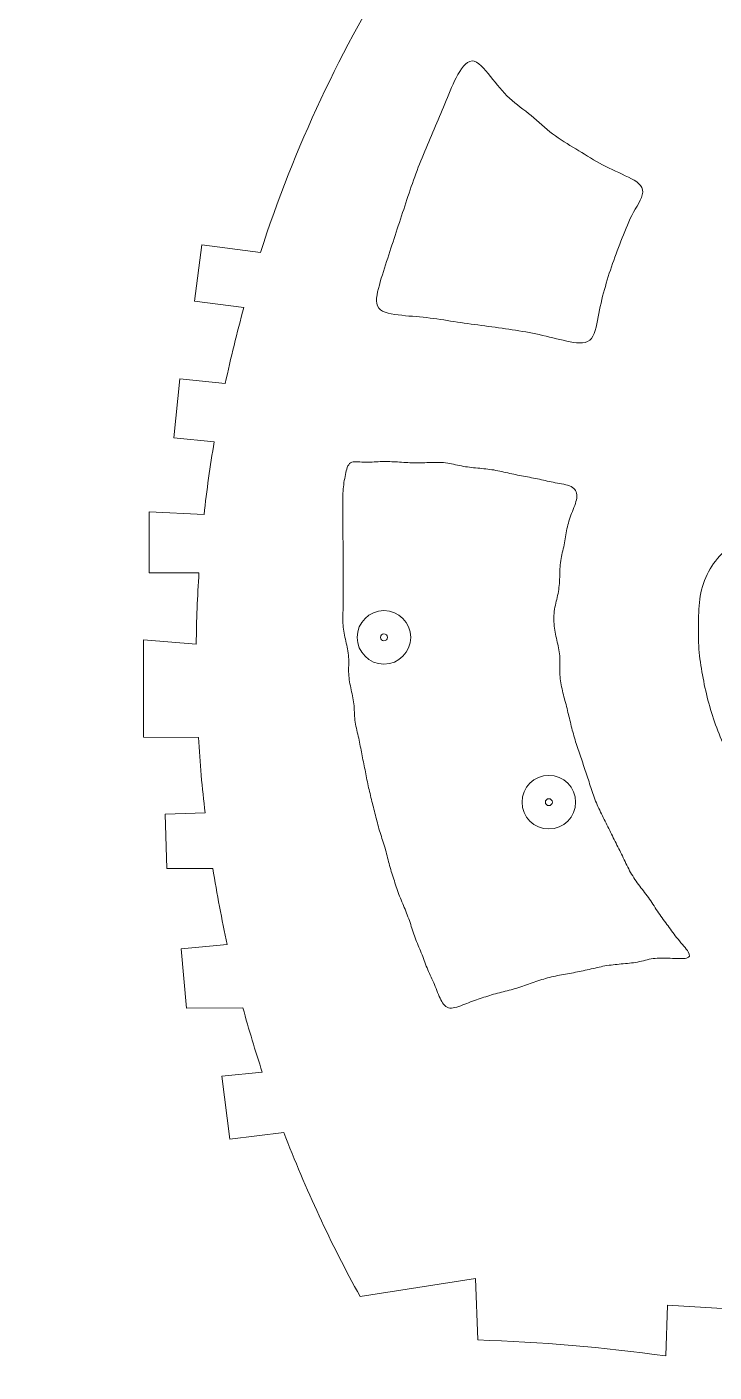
# Model space of a CAD drawing. Header units: inches. Extents: x 36 to 71.8, y 17.4 to 61.8.
# Drawn here: x 45.95 to 49.29, y 39.19 to 45.72 of the extents above; entities that cross this region are included whole.
import ezdxf

# ---------------------------------------------------------------- set-up
doc = ezdxf.new("R2010")
doc.units = ezdxf.units.IN
doc.header["$MEASUREMENT"] = 0
for name, color, linetype, lineweight in [('00_SOURCE_FROZEN', 7, 'Continuous', 18), ('11_EXISTING_TRIMMED', 7, 'Continuous', 13), ('40_PLANTS', 7, 'Continuous', 13)]:
    doc.layers.add(name, color=color, linetype=linetype, lineweight=lineweight)

# ---------------------------------------------------------------- blocks, each defined once
blk = doc.blocks.new('TREE')
for radius in [1, 0.13]:
    blk.add_circle((0, 0), radius)

msp = doc.modelspace()

# ---------------------------------------------------------------- linework, layer by layer
at = {"layer": '00_SOURCE_FROZEN'}
for points in [[(47.0869, 44.6297, -0.062406), (47.763, 46.0735), (45.5722, 47.2899, 0.058367), (44.8008, 44.9442, 0.058367)], [(46.9163, 43.9933, -0.01479), (47.0064, 44.3616, -0.01479)], [(46.8134, 43.3568, -0.013879), (46.8623, 43.7093)], [(46.7752, 42.7279, -0.013523), (46.7886, 43.0744, -0.013523)], [(46.8183, 41.9082, -0.014342), (46.786, 42.2745)], [(46.926, 41.2696, -0.014645), (46.8557, 41.6385)], [(47.0957, 40.6507, -0.012679), (47.002, 40.962)], [(48.1417, 39.35), (48.1299, 39.6486), (47.5702, 39.5607, -0.034306), (47.2, 40.3576, -0.034306)]]:
    msp.add_lwpolyline(points, format="xyb", dxfattribs=at)
for points in [[(47.0869, 44.6297), (46.8018, 44.6666), (46.7664, 44.3927), (47.0064, 44.3616)], [(46.9163, 43.9933), (46.6964, 44.0163), (46.6664, 43.7297), (46.8623, 43.7093)], [(46.8134, 43.3568), (46.5462, 43.3706), (46.5462, 43.0744), (46.7886, 43.0744)], [(46.7752, 42.7279), (46.519, 42.7483), (46.519, 42.2768), (46.786, 42.2745)], [(46.8183, 41.9082), (46.6252, 41.9024), (46.6331, 41.6385), (46.8557, 41.6385)], [(46.926, 41.2696), (46.7016, 41.2491), (46.728, 40.9607), (47.002, 40.962)], [(47.0957, 40.6507), (46.8999, 40.6301)], [(46.8999, 40.6301), (46.939, 40.3243), (47.2, 40.3576)], [(49.0534, 39.2724), (49.0621, 39.5186), (49.5148, 39.4915), (49.5133, 39.1941)]]:
    msp.add_lwpolyline(points, dxfattribs=at)
msp.add_arc((47.8977, 31.0932), 8.2604, 81.95727, 88.30736, dxfattribs=at)
at = {"layer": '11_EXISTING_TRIMMED'}
for points, knots in [([(47.6605, 44.3595), (47.6419, 44.3841), (47.6517, 44.427), (47.6638, 44.4707), (47.6759, 44.5144), (47.6904, 44.5589), (47.7044, 44.6017), (47.7183, 44.6445), (47.7318, 44.6856), (47.7455, 44.7274), (47.7591, 44.7692), (47.7731, 44.8118), (47.787, 44.8541), (47.8009, 44.8964), (47.8147, 44.9385), (47.8296, 44.9802), (47.8446, 45.0219), (47.8606, 45.0633), (47.8776, 45.1047), (47.8946, 45.146), (47.9125, 45.1873), (47.93, 45.228), (47.9475, 45.2686), (47.9645, 45.3086), (47.9814, 45.3504), (47.9983, 45.3922), (48.015, 45.4358), (48.0366, 45.4773), (48.0581, 45.5188), (48.0844, 45.5583), (48.1133, 45.5588), (48.1423, 45.5593), (48.1739, 45.5209), (48.2038, 45.4833), (48.2337, 45.4457), (48.2619, 45.409), (48.2949, 45.3782), (48.3279, 45.3473), (48.3657, 45.3224), (48.4008, 45.2936), (48.4358, 45.2649), (48.4682, 45.2322), (48.5041, 45.2047), (48.54, 45.1772), (48.5794, 45.1549), (48.6174, 45.1318), (48.6554, 45.1086), (48.6919, 45.0846), (48.7319, 45.0628), (48.772, 45.041), (48.8156, 45.0215), (48.8566, 45.0019), (48.8976, 44.9823), (48.936, 44.9627), (48.9413, 44.9333), (48.9466, 44.9039), (48.9189, 44.8646), (48.8969, 44.824), (48.8748, 44.7834), (48.8584, 44.7414), (48.8422, 44.6998), (48.826, 44.6582), (48.81, 44.6169), (48.7954, 44.5753), (48.7807, 44.5336), (48.7675, 44.4914), (48.7558, 44.4486), (48.744, 44.4058), (48.7337, 44.3623), (48.7251, 44.3166), (48.7165, 44.2709), (48.7096, 44.223), (48.6846, 44.2027), (48.6597, 44.1823), (48.6167, 44.1896), (48.5726, 44.1992), (48.5285, 44.2087), (48.4834, 44.2205), (48.4394, 44.2302), (48.3953, 44.2398), (48.3523, 44.2472), (48.3085, 44.254), (48.2647, 44.2607), (48.22, 44.2667), (48.1754, 44.2727), (48.1308, 44.2787), (48.0862, 44.2846), (48.0422, 44.2913), (47.9981, 44.298), (47.9546, 44.3054), (47.9098, 44.3108), (47.865, 44.3161), (47.819, 44.3193), (47.7726, 44.324), (47.7261, 44.3287), (47.6791, 44.335), (47.6605, 44.3595)], [0, 0, 0, 0, 0.03125, 0.03125, 0.03125, 0.0625, 0.0625, 0.0625, 0.09375, 0.09375, 0.09375, 0.125, 0.125, 0.125, 0.15625, 0.15625, 0.15625, 0.1875, 0.1875, 0.1875, 0.21875, 0.21875, 0.21875, 0.25, 0.25, 0.25, 0.28125, 0.28125, 0.28125, 0.3125, 0.3125, 0.3125, 0.34375, 0.34375, 0.34375, 0.375, 0.375, 0.375, 0.40625, 0.40625, 0.40625, 0.4375, 0.4375, 0.4375, 0.46875, 0.46875, 0.46875, 0.5, 0.5, 0.5, 0.53125, 0.53125, 0.53125, 0.5625, 0.5625, 0.5625, 0.59375, 0.59375, 0.59375, 0.625, 0.625, 0.625, 0.65625, 0.65625, 0.65625, 0.6875, 0.6875, 0.6875, 0.71875, 0.71875, 0.71875, 0.75, 0.75, 0.75, 0.78125, 0.78125, 0.78125, 0.8125, 0.8125, 0.8125, 0.84375, 0.84375, 0.84375, 0.875, 0.875, 0.875, 0.90625, 0.90625, 0.90625, 0.9375, 0.9375, 0.9375, 0.96875, 0.96875, 0.96875, 1, 1, 1, 1]), ([(47.5243, 43.6082), (47.5388, 43.6172), (47.5625, 43.6124), (47.5885, 43.6114), (47.6145, 43.6103), (47.6427, 43.613), (47.6684, 43.614), (47.6942, 43.6149), (47.7174, 43.6141), (47.7427, 43.6126), (47.768, 43.6111), (47.7953, 43.609), (47.8226, 43.6082), (47.85, 43.6075), (47.8772, 43.6082), (47.9046, 43.6091), (47.9319, 43.6099), (47.9593, 43.611), (47.9855, 43.6079), (48.0116, 43.6048), (48.0365, 43.5976), (48.0622, 43.5926), (48.088, 43.5875), (48.1145, 43.5847), (48.141, 43.5822), (48.1674, 43.5797), (48.1937, 43.5775), (48.2195, 43.5732), (48.2454, 43.5688), (48.2707, 43.5623), (48.2963, 43.5566), (48.3218, 43.551), (48.3476, 43.5463), (48.3733, 43.5413), (48.399, 43.5364), (48.4246, 43.5313), (48.45, 43.5259), (48.4754, 43.5205), (48.5006, 43.5148), (48.5276, 43.5097), (48.5546, 43.5045), (48.5834, 43.4999), (48.6007, 43.4887), (48.6181, 43.4774), (48.6241, 43.4595), (48.6212, 43.4372), (48.6184, 43.415), (48.6067, 43.3883), (48.5968, 43.3628), (48.587, 43.3372), (48.5791, 43.3128), (48.5737, 43.2874), (48.5684, 43.2619), (48.5656, 43.2355), (48.5603, 43.2098), (48.5551, 43.1842), (48.5473, 43.1592), (48.5435, 43.1331), (48.5396, 43.1069), (48.5397, 43.0796), (48.5388, 43.0527), (48.5378, 43.0259), (48.5357, 42.9995), (48.5308, 42.9739), (48.5259, 42.9482), (48.5182, 42.9233), (48.5141, 42.8969), (48.51, 42.8705), (48.5096, 42.8426), (48.5124, 42.8158), (48.5151, 42.7891), (48.5211, 42.7634), (48.5269, 42.7379), (48.5326, 42.7125), (48.5382, 42.6872), (48.5397, 42.6606), (48.5412, 42.6339), (48.5386, 42.606), (48.5399, 42.5791), (48.5411, 42.5522), (48.5462, 42.5264), (48.5523, 42.5009), (48.5583, 42.4755), (48.5654, 42.4504), (48.5719, 42.4251), (48.5784, 42.3998), (48.5844, 42.3744), (48.5905, 42.3489), (48.5966, 42.3235), (48.6029, 42.2981), (48.6103, 42.2731), (48.6178, 42.248), (48.6264, 42.2233), (48.6348, 42.1985), (48.6432, 42.1738), (48.6513, 42.149), (48.6595, 42.1242), (48.6677, 42.0994), (48.676, 42.0746), (48.684, 42.0498), (48.692, 42.0249), (48.6997, 42), (48.7092, 41.9755), (48.7186, 41.9511), (48.7297, 41.9271), (48.7413, 41.9034), (48.753, 41.8797), (48.7651, 41.8561), (48.7769, 41.8325), (48.7888, 41.8089), (48.8004, 41.7851), (48.8122, 41.7615), (48.824, 41.7379), (48.836, 41.7143), (48.8475, 41.6905), (48.8589, 41.6666), (48.8699, 41.6425), (48.8829, 41.6195), (48.8959, 41.5965), (48.9109, 41.5747), (48.9268, 41.5534), (48.9427, 41.5322), (48.9595, 41.5116), (48.9747, 41.49), (48.9898, 41.4683), (49.0033, 41.4456), (49.0182, 41.4237), (49.0331, 41.4019), (49.0493, 41.3808), (49.0647, 41.3597), (49.0801, 41.3386), (49.0947, 41.3175), (49.1128, 41.2953), (49.1308, 41.2732), (49.1525, 41.2502), (49.1624, 41.2337), (49.1724, 41.2172), (49.1707, 41.2074), (49.1538, 41.2035), (49.1368, 41.1995), (49.1046, 41.2015), (49.0751, 41.2029), (49.0455, 41.2043), (49.0185, 41.205), (48.9926, 41.2014), (48.9667, 41.1977), (48.9419, 41.1896), (48.9162, 41.1846), (48.8905, 41.1796), (48.864, 41.1776), (48.8375, 41.1753), (48.811, 41.173), (48.7844, 41.1703), (48.7585, 41.1658), (48.7327, 41.1612), (48.7075, 41.1546), (48.682, 41.1488), (48.6566, 41.1429), (48.6309, 41.1377), (48.6051, 41.133), (48.5793, 41.1283), (48.5534, 41.124), (48.5278, 41.1188), (48.5021, 41.1135), (48.4767, 41.1071), (48.4517, 41.0993), (48.4267, 41.0915), (48.4023, 41.0822), (48.3777, 41.0736), (48.3531, 41.065), (48.3283, 41.057), (48.3031, 41.0502), (48.2779, 41.0433), (48.2524, 41.0375), (48.2273, 41.0306), (48.2022, 41.0236), (48.1775, 41.0155), (48.1529, 41.0071), (48.1283, 40.9987), (48.1037, 40.99), (48.078, 40.98), (48.0524, 40.9701), (48.0256, 40.9588), (48.0058, 40.9611), (47.986, 40.9635), (47.9732, 40.9794), (47.9621, 41.001), (47.9511, 41.0226), (47.9419, 41.0499), (47.9313, 41.075), (47.9208, 41.1001), (47.9089, 41.123), (47.8988, 41.1469), (47.8887, 41.1708), (47.8804, 41.1957), (47.8708, 41.2201), (47.8612, 41.2445), (47.8502, 41.2684), (47.841, 41.2928), (47.8317, 41.3172), (47.8241, 41.3422), (47.8158, 41.367), (47.8075, 41.3917), (47.7984, 41.4163), (47.7886, 41.4406), (47.7787, 41.4649), (47.768, 41.4889), (47.7587, 41.5133), (47.7494, 41.5377), (47.7414, 41.5626), (47.7335, 41.5875), (47.7255, 41.6123), (47.7175, 41.6371), (47.7108, 41.6623), (47.704, 41.6875), (47.6985, 41.713), (47.6913, 41.7381), (47.6841, 41.7632), (47.6751, 41.7878), (47.6675, 41.8128), (47.6598, 41.8377), (47.6535, 41.863), (47.6472, 41.8883), (47.6409, 41.9137), (47.6345, 41.939), (47.6281, 41.9644), (47.6216, 41.9897), (47.6151, 42.015), (47.6095, 42.0406), (47.6039, 42.0661), (47.5994, 42.0919), (47.5942, 42.1176), (47.5891, 42.1432), (47.5834, 42.1688), (47.5785, 42.1946), (47.5736, 42.2203), (47.5695, 42.2463), (47.5636, 42.2717), (47.5578, 42.2972), (47.5503, 42.3222), (47.5467, 42.3483), (47.5431, 42.3744), (47.5434, 42.4015), (47.5408, 42.428), (47.5381, 42.4545), (47.5325, 42.4802), (47.527, 42.5058), (47.5216, 42.5313), (47.5162, 42.5567), (47.5149, 42.5834), (47.5136, 42.6101), (47.5164, 42.6381), (47.5147, 42.6649), (47.513, 42.6917), (47.5067, 42.7172), (47.5009, 42.7427), (47.4951, 42.7681), (47.4897, 42.7936), (47.4878, 42.8201), (47.4858, 42.8466), (47.4873, 42.8742), (47.4878, 42.9015), (47.4884, 42.9288), (47.4881, 42.9559), (47.4879, 42.983), (47.4877, 43.0101), (47.4877, 43.0373), (47.4877, 43.0644), (47.4876, 43.0916), (47.4876, 43.1187), (47.4875, 43.1459), (47.4875, 43.173), (47.4874, 43.2001), (47.4874, 43.2273), (47.4873, 43.2544), (47.4873, 43.2815), (47.4873, 43.3087), (47.4873, 43.3359), (47.4873, 43.3632), (47.4868, 43.3902), (47.4863, 43.4172), (47.4854, 43.4439), (47.4874, 43.4711), (47.4893, 43.4983), (47.4942, 43.5259), (47.4993, 43.5511), (47.5044, 43.5763), (47.5097, 43.5992), (47.5243, 43.6082)], [0, 0, 0, 0, 0.010417, 0.010417, 0.010417, 0.020833, 0.020833, 0.020833, 0.03125, 0.03125, 0.03125, 0.041667, 0.041667, 0.041667, 0.052083, 0.052083, 0.052083, 0.0625, 0.0625, 0.0625, 0.072917, 0.072917, 0.072917, 0.083333, 0.083333, 0.083333, 0.09375, 0.09375, 0.09375, 0.104167, 0.104167, 0.104167, 0.114583, 0.114583, 0.114583, 0.125, 0.125, 0.125, 0.135417, 0.135417, 0.135417, 0.145833, 0.145833, 0.145833, 0.15625, 0.15625, 0.15625, 0.166667, 0.166667, 0.166667, 0.177083, 0.177083, 0.177083, 0.1875, 0.1875, 0.1875, 0.197917, 0.197917, 0.197917, 0.208333, 0.208333, 0.208333, 0.21875, 0.21875, 0.21875, 0.229167, 0.229167, 0.229167, 0.239583, 0.239583, 0.239583, 0.25, 0.25, 0.25, 0.260417, 0.260417, 0.260417, 0.270833, 0.270833, 0.270833, 0.28125, 0.28125, 0.28125, 0.291667, 0.291667, 0.291667, 0.302083, 0.302083, 0.302083, 0.3125, 0.3125, 0.3125, 0.322917, 0.322917, 0.322917, 0.333333, 0.333333, 0.333333, 0.34375, 0.34375, 0.34375, 0.354167, 0.354167, 0.354167, 0.364583, 0.364583, 0.364583, 0.375, 0.375, 0.375, 0.385417, 0.385417, 0.385417, 0.395833, 0.395833, 0.395833, 0.40625, 0.40625, 0.40625, 0.416667, 0.416667, 0.416667, 0.427083, 0.427083, 0.427083, 0.4375, 0.4375, 0.4375, 0.447917, 0.447917, 0.447917, 0.458333, 0.458333, 0.458333, 0.46875, 0.46875, 0.46875, 0.479167, 0.479167, 0.479167, 0.489583, 0.489583, 0.489583, 0.5, 0.5, 0.5, 0.510417, 0.510417, 0.510417, 0.520833, 0.520833, 0.520833, 0.53125, 0.53125, 0.53125, 0.541667, 0.541667, 0.541667, 0.552083, 0.552083, 0.552083, 0.5625, 0.5625, 0.5625, 0.572917, 0.572917, 0.572917, 0.583333, 0.583333, 0.583333, 0.59375, 0.59375, 0.59375, 0.604167, 0.604167, 0.604167, 0.614583, 0.614583, 0.614583, 0.625, 0.625, 0.625, 0.635417, 0.635417, 0.635417, 0.645833, 0.645833, 0.645833, 0.65625, 0.65625, 0.65625, 0.666667, 0.666667, 0.666667, 0.677083, 0.677083, 0.677083, 0.6875, 0.6875, 0.6875, 0.697917, 0.697917, 0.697917, 0.708333, 0.708333, 0.708333, 0.71875, 0.71875, 0.71875, 0.729167, 0.729167, 0.729167, 0.739583, 0.739583, 0.739583, 0.75, 0.75, 0.75, 0.760417, 0.760417, 0.760417, 0.770833, 0.770833, 0.770833, 0.78125, 0.78125, 0.78125, 0.791667, 0.791667, 0.791667, 0.802083, 0.802083, 0.802083, 0.8125, 0.8125, 0.8125, 0.822917, 0.822917, 0.822917, 0.833333, 0.833333, 0.833333, 0.84375, 0.84375, 0.84375, 0.854167, 0.854167, 0.854167, 0.864583, 0.864583, 0.864583, 0.875, 0.875, 0.875, 0.885417, 0.885417, 0.885417, 0.895833, 0.895833, 0.895833, 0.90625, 0.90625, 0.90625, 0.916667, 0.916667, 0.916667, 0.927083, 0.927083, 0.927083, 0.9375, 0.9375, 0.9375, 0.947917, 0.947917, 0.947917, 0.958333, 0.958333, 0.958333, 0.96875, 0.96875, 0.96875, 0.979167, 0.979167, 0.979167, 0.989583, 0.989583, 0.989583, 1, 1, 1, 1]), ([(49.269, 43.0931), (49.2899, 43.1286), (49.3159, 43.1597), (49.3483, 43.1865), (49.3806, 43.2132), (49.4192, 43.2357), (49.4573, 43.2421), (49.4953, 43.2486), (49.5329, 43.2391), (49.5705, 43.222), (49.6081, 43.2048), (49.6457, 43.18), (49.678, 43.1513), (49.7103, 43.1227), (49.7373, 43.0902), (49.7606, 43.0552), (49.784, 43.0202), (49.8037, 42.9827), (49.8258, 42.9467), (49.8478, 42.9107), (49.8721, 42.8762), (49.8944, 42.8405), (49.9167, 42.8047), (49.937, 42.7678), (49.9589, 42.7319), (49.9808, 42.6959), (50.0043, 42.6609), (50.0287, 42.6264), (50.0532, 42.5919), (50.0786, 42.558), (50.1041, 42.5242), (50.1296, 42.4903), (50.1552, 42.4566), (50.1801, 42.4224), (50.2051, 42.3882), (50.2293, 42.3537), (50.2553, 42.3201), (50.2814, 42.2865), (50.3091, 42.254), (50.336, 42.221), (50.363, 42.188), (50.3891, 42.1546), (50.4168, 42.1221), (50.4444, 42.0895), (50.4735, 42.0577), (50.5025, 42.0259), (50.5314, 41.9941), (50.5601, 41.9623), (50.5872, 41.9294), (50.6142, 41.8966), (50.6397, 41.8626), (50.6685, 41.8307), (50.6973, 41.7988), (50.7296, 41.769), (50.7607, 41.7386), (50.7919, 41.7082), (50.8221, 41.6772), (50.8524, 41.6463), (50.8828, 41.6154), (50.9133, 41.5845), (50.9438, 41.5534), (50.9742, 41.5223), (51.0044, 41.4909), (51.0367, 41.463), (51.0691, 41.4351), (51.1035, 41.4106), (51.1359, 41.3828), (51.1683, 41.3551), (51.1987, 41.324), (51.2308, 41.2958), (51.263, 41.2675), (51.2968, 41.2421), (51.3294, 41.2147), (51.3621, 41.1873), (51.3936, 41.158), (51.4266, 41.1312), (51.4596, 41.1044), (51.4942, 41.0802), (51.5281, 41.0549), (51.5619, 41.0295), (51.5951, 41.003), (51.6292, 40.978), (51.6633, 40.9529), (51.6983, 40.9293), (51.7334, 40.9059), (51.7685, 40.8825), (51.8037, 40.8592), (51.8386, 40.8356), (51.8735, 40.8119), (51.9082, 40.7878), (51.9431, 40.7642), (51.978, 40.7407), (52.0133, 40.7176), (52.0497, 40.6963), (52.086, 40.6751), (52.1235, 40.6557), (52.16, 40.6345), (52.1964, 40.6133), (52.2317, 40.5903), (52.2685, 40.5696), (52.3052, 40.5489), (52.3434, 40.5305), (52.3813, 40.5118), (52.4192, 40.4932), (52.457, 40.4742), (52.4946, 40.4549), (52.5322, 40.4356), (52.5698, 40.4159), (52.608, 40.3983), (52.6462, 40.3806), (52.6851, 40.365), (52.724, 40.3498), (52.763, 40.3346), (52.8021, 40.3198), (52.8405, 40.3031), (52.8789, 40.2864), (52.9167, 40.2677), (52.9554, 40.2515), (52.994, 40.2352), (53.0334, 40.2214), (53.0729, 40.2079), (53.1124, 40.1944), (53.152, 40.1811), (53.1917, 40.1683), (53.2314, 40.1554), (53.2713, 40.1429), (53.3113, 40.1312), (53.3513, 40.1196), (53.3913, 40.1088), (53.4317, 40.0976), (53.4722, 40.0863), (53.5129, 40.0745), (53.552, 40.0625), (53.5911, 40.0505), (53.6286, 40.0383), (53.6708, 40.0282), (53.713, 40.0182), (53.7601, 40.0104), (53.8008, 40.0013), (53.8415, 39.9922), (53.8759, 39.9818), (53.8676, 39.976), (53.8594, 39.9701), (53.8083, 39.9688), (53.7623, 39.9733), (53.7163, 39.9778), (53.6752, 39.9881), (53.6334, 39.9932), (53.5915, 39.9984), (53.5489, 39.9983), (53.507, 40.0026), (53.465, 40.0069), (53.4238, 40.0155), (53.3819, 40.0209), (53.3399, 40.0263), (53.2973, 40.0284), (53.2557, 40.0343), (53.214, 40.0402), (53.1734, 40.0498), (53.1326, 40.0587), (53.0918, 40.0677), (53.0508, 40.076), (53.0097, 40.084), (52.9686, 40.0919), (52.9275, 40.0995), (52.8866, 40.1084), (52.8458, 40.1172), (52.8053, 40.1273), (52.7646, 40.1365), (52.7238, 40.1458), (52.6828, 40.1543), (52.6419, 40.1631), (52.6011, 40.1719), (52.5605, 40.1812), (52.5203, 40.1921), (52.4802, 40.2031), (52.4404, 40.2158), (52.4004, 40.2276), (52.3604, 40.2395), (52.3202, 40.2504), (52.28, 40.2616), (52.2398, 40.2729), (52.1997, 40.2843), (52.1597, 40.296), (52.1197, 40.3077), (52.0798, 40.3196), (52.0402, 40.3325), (52.0005, 40.3454), (51.9612, 40.3594), (51.9218, 40.373), (51.8823, 40.3867), (51.8428, 40.4), (51.8032, 40.413), (51.7635, 40.426), (51.7238, 40.4388), (51.6843, 40.4523), (51.6448, 40.4658), (51.6056, 40.48), (51.5665, 40.4949), (51.5275, 40.5098), (51.4886, 40.5254), (51.4495, 40.54), (51.4104, 40.5546), (51.3709, 40.5683), (51.3319, 40.5833), (51.2929, 40.5983), (51.2543, 40.6146), (51.2155, 40.6303), (51.1767, 40.6459), (51.1376, 40.6608), (51.0991, 40.6773), (51.0606, 40.6938), (51.0226, 40.712), (50.984, 40.7284), (50.9455, 40.7449), (50.9064, 40.7597), (50.8682, 40.7771), (50.83, 40.7945), (50.7926, 40.8144), (50.7549, 40.8336), (50.7172, 40.8528), (50.6791, 40.8713), (50.6416, 40.8907), (50.6041, 40.9101), (50.5673, 40.9305), (50.5316, 40.953), (50.496, 40.9754), (50.4615, 40.9998), (50.4268, 41.0237), (50.392, 41.0475), (50.3569, 41.0708), (50.3216, 41.0938), (50.2864, 41.1169), (50.2509, 41.1398), (50.2164, 41.1641), (50.1818, 41.1884), (50.1482, 41.2141), (50.1147, 41.2401), (50.0813, 41.2662), (50.048, 41.2925), (50.0154, 41.3201), (49.9829, 41.3476), (49.9512, 41.3763), (49.9204, 41.4066), (49.8897, 41.4369), (49.8598, 41.4688), (49.829, 41.4997), (49.7982, 41.5306), (49.7664, 41.5604), (49.7381, 41.5924), (49.7097, 41.6244), (49.6847, 41.6585), (49.6594, 41.6924), (49.634, 41.7264), (49.6083, 41.7601), (49.5835, 41.7943), (49.5586, 41.8286), (49.5345, 41.8633), (49.5121, 41.8989), (49.4896, 41.9345), (49.4686, 41.9709), (49.4484, 42.0079), (49.4281, 42.0449), (49.4085, 42.0823), (49.3898, 42.1201), (49.3711, 42.158), (49.3533, 42.1962), (49.3364, 42.2346), (49.3195, 42.2731), (49.3036, 42.3118), (49.2898, 42.3511), (49.2761, 42.3904), (49.2645, 42.4304), (49.2544, 42.4709), (49.2444, 42.5114), (49.2358, 42.5525), (49.2287, 42.5937), (49.2216, 42.6349), (49.2158, 42.6763), (49.2133, 42.7192), (49.2107, 42.7621), (49.2114, 42.8065), (49.2125, 42.8498), (49.2136, 42.8931), (49.2153, 42.9353), (49.2239, 42.9764), (49.2325, 43.0175), (49.2482, 43.0575), (49.269, 43.0931)], [0, 0, 0, 0, 0.010417, 0.010417, 0.010417, 0.020833, 0.020833, 0.020833, 0.03125, 0.03125, 0.03125, 0.041667, 0.041667, 0.041667, 0.052083, 0.052083, 0.052083, 0.0625, 0.0625, 0.0625, 0.072917, 0.072917, 0.072917, 0.083333, 0.083333, 0.083333, 0.09375, 0.09375, 0.09375, 0.104167, 0.104167, 0.104167, 0.114583, 0.114583, 0.114583, 0.125, 0.125, 0.125, 0.135417, 0.135417, 0.135417, 0.145833, 0.145833, 0.145833, 0.15625, 0.15625, 0.15625, 0.166667, 0.166667, 0.166667, 0.177083, 0.177083, 0.177083, 0.1875, 0.1875, 0.1875, 0.197917, 0.197917, 0.197917, 0.208333, 0.208333, 0.208333, 0.21875, 0.21875, 0.21875, 0.229167, 0.229167, 0.229167, 0.239583, 0.239583, 0.239583, 0.25, 0.25, 0.25, 0.260417, 0.260417, 0.260417, 0.270833, 0.270833, 0.270833, 0.28125, 0.28125, 0.28125, 0.291667, 0.291667, 0.291667, 0.302083, 0.302083, 0.302083, 0.3125, 0.3125, 0.3125, 0.322917, 0.322917, 0.322917, 0.333333, 0.333333, 0.333333, 0.34375, 0.34375, 0.34375, 0.354167, 0.354167, 0.354167, 0.364583, 0.364583, 0.364583, 0.375, 0.375, 0.375, 0.385417, 0.385417, 0.385417, 0.395833, 0.395833, 0.395833, 0.40625, 0.40625, 0.40625, 0.416667, 0.416667, 0.416667, 0.427083, 0.427083, 0.427083, 0.4375, 0.4375, 0.4375, 0.447917, 0.447917, 0.447917, 0.458333, 0.458333, 0.458333, 0.46875, 0.46875, 0.46875, 0.479167, 0.479167, 0.479167, 0.489583, 0.489583, 0.489583, 0.5, 0.5, 0.5, 0.510417, 0.510417, 0.510417, 0.520833, 0.520833, 0.520833, 0.53125, 0.53125, 0.53125, 0.541667, 0.541667, 0.541667, 0.552083, 0.552083, 0.552083, 0.5625, 0.5625, 0.5625, 0.572917, 0.572917, 0.572917, 0.583333, 0.583333, 0.583333, 0.59375, 0.59375, 0.59375, 0.604167, 0.604167, 0.604167, 0.614583, 0.614583, 0.614583, 0.625, 0.625, 0.625, 0.635417, 0.635417, 0.635417, 0.645833, 0.645833, 0.645833, 0.65625, 0.65625, 0.65625, 0.666667, 0.666667, 0.666667, 0.677083, 0.677083, 0.677083, 0.6875, 0.6875, 0.6875, 0.697917, 0.697917, 0.697917, 0.708333, 0.708333, 0.708333, 0.71875, 0.71875, 0.71875, 0.729167, 0.729167, 0.729167, 0.739583, 0.739583, 0.739583, 0.75, 0.75, 0.75, 0.760417, 0.760417, 0.760417, 0.770833, 0.770833, 0.770833, 0.78125, 0.78125, 0.78125, 0.791667, 0.791667, 0.791667, 0.802083, 0.802083, 0.802083, 0.8125, 0.8125, 0.8125, 0.822917, 0.822917, 0.822917, 0.833333, 0.833333, 0.833333, 0.84375, 0.84375, 0.84375, 0.854167, 0.854167, 0.854167, 0.864583, 0.864583, 0.864583, 0.875, 0.875, 0.875, 0.885417, 0.885417, 0.885417, 0.895833, 0.895833, 0.895833, 0.90625, 0.90625, 0.90625, 0.916667, 0.916667, 0.916667, 0.927083, 0.927083, 0.927083, 0.9375, 0.9375, 0.9375, 0.947917, 0.947917, 0.947917, 0.958333, 0.958333, 0.958333, 0.96875, 0.96875, 0.96875, 0.979167, 0.979167, 0.979167, 0.989583, 0.989583, 0.989583, 1, 1, 1, 1])]:
    msp.add_open_spline(points, degree=3, knots=knots, dxfattribs=at)

# ---------------------------------------------------------------- block references
at = {"layer": '40_PLANTS', "xscale": 0.13, "yscale": 0.13}
for p in [(47.6862, 42.7608), (48.4862, 41.9608)]:
    msp.add_blockref('TREE', p, dxfattribs=at)

doc.saveas('drawing.dxf')
